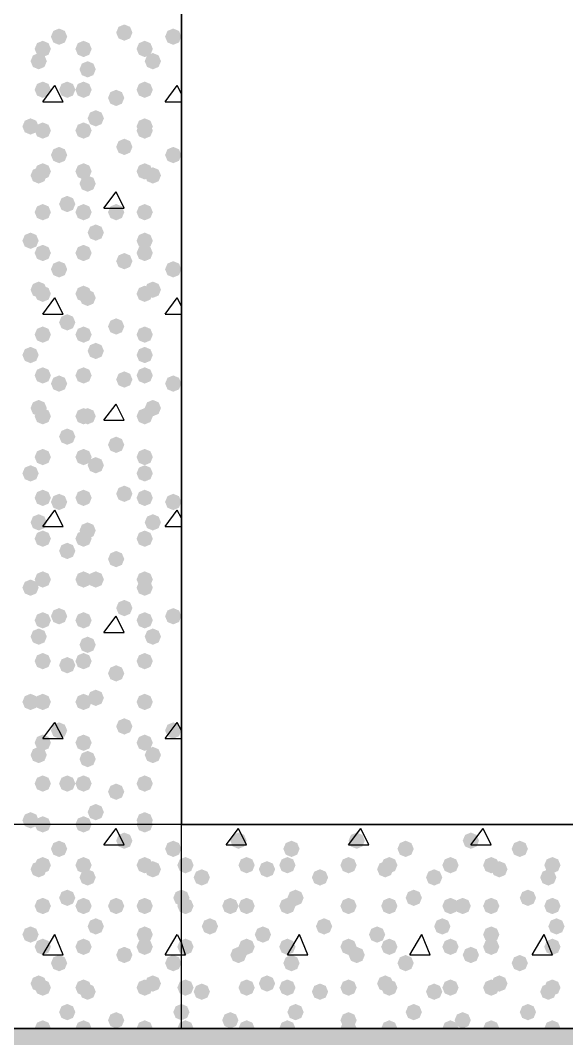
# Model space of a CAD drawing. Header units: millimetres. Extents: x 0 to 420, y 0 to 297.
# Drawn here: x 201.57 to 207.24, y 105.64 to 116.2 of the extents above; entities that cross this region are included whole.
import ezdxf

# ---------------------------------------------------------------- set-up
doc = ezdxf.new("R2010")
doc.units = ezdxf.units.MM
doc.layers.get('0').update_dxf_attribs({"linetype": 'CONTINUOUS'})

msp = doc.modelspace()

# ---------------------------------------------------------------- hatches: boundary and pattern name
at = {"true_color": 0x000008}
for points in [[(202.057, 116.035667), (202.032129, 115.975871), (201.972333, 115.951), (201.912537, 115.975871), (201.887667, 116.035667), (201.912537, 116.095462), (201.972333, 116.120333), (202.032129, 116.095463)], [(202.734333, 116.078), (202.709463, 116.018204), (202.649667, 115.993333), (202.589871, 116.018204), (202.565, 116.078), (202.589871, 116.137796), (202.649667, 116.162667), (202.709462, 116.137796)], [(203.242333, 116.035667), (203.217462, 115.975871), (203.157667, 115.951), (203.097871, 115.975871), (203.073, 116.035667), (203.097871, 116.095462), (203.157667, 116.120333), (203.217462, 116.095463)], [(201.887667, 115.908667), (201.862796, 115.848871), (201.803, 115.824), (201.743204, 115.848871), (201.718333, 115.908667), (201.743204, 115.968462), (201.803, 115.993333), (201.862796, 115.968463)], [(202.311, 115.908667), (202.286129, 115.848871), (202.226333, 115.824), (202.166538, 115.848871), (202.141667, 115.908667), (202.166537, 115.968462), (202.226333, 115.993333), (202.286129, 115.968463)], [(202.946, 115.908667), (202.921129, 115.848871), (202.861333, 115.824), (202.801538, 115.848871), (202.776667, 115.908667), (202.801537, 115.968462), (202.861333, 115.993333), (202.921129, 115.968463)], [(201.845333, 115.781667), (201.820462, 115.721871), (201.760667, 115.697), (201.700871, 115.721871), (201.676, 115.781667), (201.700871, 115.841462), (201.760667, 115.866333), (201.820462, 115.841463)], [(202.353333, 115.697), (202.328463, 115.637204), (202.268667, 115.612333), (202.208871, 115.637204), (202.184, 115.697), (202.208871, 115.756796), (202.268667, 115.781667), (202.328462, 115.756796)], [(203.030667, 115.781667), (203.005796, 115.721871), (202.946, 115.697), (202.886204, 115.721871), (202.861333, 115.781667), (202.886204, 115.841462), (202.946, 115.866333), (203.005796, 115.841463)], [(201.887667, 115.485333), (201.862796, 115.425538), (201.803, 115.400667), (201.743204, 115.425538), (201.718333, 115.485333), (201.743204, 115.545129), (201.803, 115.57), (201.862796, 115.545129)], [(202.141667, 115.485333), (202.116796, 115.425538), (202.057, 115.400667), (201.997204, 115.425538), (201.972333, 115.485333), (201.997204, 115.545129), (202.057, 115.57), (202.116796, 115.545129)], [(202.311, 115.485333), (202.286129, 115.425538), (202.226333, 115.400667), (202.166538, 115.425538), (202.141667, 115.485333), (202.166537, 115.545129), (202.226333, 115.57), (202.286129, 115.545129)], [(202.946, 115.485333), (202.921129, 115.425538), (202.861333, 115.400667), (202.801538, 115.425538), (202.776667, 115.485333), (202.801537, 115.545129), (202.861333, 115.57), (202.921129, 115.545129)], [(202.649667, 115.400667), (202.624796, 115.340871), (202.565, 115.316), (202.505204, 115.340871), (202.480333, 115.400667), (202.505204, 115.460462), (202.565, 115.485333), (202.624796, 115.460463)], [(202.438, 115.189), (202.413129, 115.129204), (202.353333, 115.104333), (202.293538, 115.129204), (202.268667, 115.189), (202.293537, 115.248796), (202.353333, 115.273667), (202.413129, 115.248796)], [(201.760667, 115.104333), (201.735796, 115.044537), (201.676, 115.019667), (201.616204, 115.044537), (201.591333, 115.104333), (201.616204, 115.164129), (201.676, 115.189), (201.735796, 115.164129)], [(201.887667, 115.062), (201.862796, 115.002204), (201.803, 114.977333), (201.743204, 115.002204), (201.718333, 115.062), (201.743204, 115.121796), (201.803, 115.146667), (201.862796, 115.121796)], [(202.311, 115.062), (202.286129, 115.002204), (202.226333, 114.977333), (202.166538, 115.002204), (202.141667, 115.062), (202.166537, 115.121796), (202.226333, 115.146667), (202.286129, 115.121796)], [(202.946, 115.104333), (202.921129, 115.044537), (202.861333, 115.019667), (202.801538, 115.044537), (202.776667, 115.104333), (202.801537, 115.164129), (202.861333, 115.189), (202.921129, 115.164129)], [(202.946, 115.062), (202.921129, 115.002204), (202.861333, 114.977333), (202.801538, 115.002204), (202.776667, 115.062), (202.801537, 115.121796), (202.861333, 115.146667), (202.921129, 115.121796)], [(202.734333, 114.892667), (202.709463, 114.832871), (202.649667, 114.808), (202.589871, 114.832871), (202.565, 114.892667), (202.589871, 114.952462), (202.649667, 114.977333), (202.709462, 114.952463)], [(202.057, 114.808), (202.032129, 114.748204), (201.972333, 114.723333), (201.912537, 114.748204), (201.887667, 114.808), (201.912537, 114.867796), (201.972333, 114.892667), (202.032129, 114.867796)], [(203.242333, 114.808), (203.217462, 114.748204), (203.157667, 114.723333), (203.097871, 114.748204), (203.073, 114.808), (203.097871, 114.867796), (203.157667, 114.892667), (203.217462, 114.867796)], [(201.887667, 114.638667), (201.862796, 114.578871), (201.803, 114.554), (201.743204, 114.578871), (201.718333, 114.638667), (201.743204, 114.698462), (201.803, 114.723333), (201.862796, 114.698463)], [(202.311, 114.638667), (202.286129, 114.578871), (202.226333, 114.554), (202.166538, 114.578871), (202.141667, 114.638667), (202.166537, 114.698462), (202.226333, 114.723333), (202.286129, 114.698463)], [(202.946, 114.638667), (202.921129, 114.578871), (202.861333, 114.554), (202.801538, 114.578871), (202.776667, 114.638667), (202.801537, 114.698462), (202.861333, 114.723333), (202.921129, 114.698463)], [(201.845333, 114.596333), (201.820462, 114.536537), (201.760667, 114.511667), (201.700871, 114.536537), (201.676, 114.596333), (201.700871, 114.656129), (201.760667, 114.681), (201.820462, 114.656129)], [(203.030667, 114.596333), (203.005796, 114.536537), (202.946, 114.511667), (202.886204, 114.536537), (202.861333, 114.596333), (202.886204, 114.656129), (202.946, 114.681), (203.005796, 114.656129)], [(202.353333, 114.511667), (202.328463, 114.451871), (202.268667, 114.427), (202.208871, 114.451871), (202.184, 114.511667), (202.208871, 114.571462), (202.268667, 114.596333), (202.328462, 114.571463)], [(201.887667, 114.215333), (201.862796, 114.155538), (201.803, 114.130667), (201.743204, 114.155538), (201.718333, 114.215333), (201.743204, 114.275129), (201.803, 114.3), (201.862796, 114.275129)], [(202.141667, 114.3), (202.116796, 114.240204), (202.057, 114.215333), (201.997204, 114.240204), (201.972333, 114.3), (201.997204, 114.359796), (202.057, 114.384667), (202.116796, 114.359796)], [(202.311, 114.215333), (202.286129, 114.155538), (202.226333, 114.130667), (202.166538, 114.155538), (202.141667, 114.215333), (202.166537, 114.275129), (202.226333, 114.3), (202.286129, 114.275129)], [(202.649667, 114.215333), (202.624796, 114.155538), (202.565, 114.130667), (202.505204, 114.155538), (202.480333, 114.215333), (202.505204, 114.275129), (202.565, 114.3), (202.624796, 114.275129)], [(202.946, 114.215333), (202.921129, 114.155538), (202.861333, 114.130667), (202.801538, 114.155538), (202.776667, 114.215333), (202.801537, 114.275129), (202.861333, 114.3), (202.921129, 114.275129)], [(202.438, 114.003667), (202.413129, 113.943871), (202.353333, 113.919), (202.293538, 113.943871), (202.268667, 114.003667), (202.293537, 114.063462), (202.353333, 114.088333), (202.413129, 114.063463)], [(201.760667, 113.919), (201.735796, 113.859204), (201.676, 113.834333), (201.616204, 113.859204), (201.591333, 113.919), (201.616204, 113.978796), (201.676, 114.003667), (201.735796, 113.978796)], [(202.946, 113.919), (202.921129, 113.859204), (202.861333, 113.834333), (202.801538, 113.859204), (202.776667, 113.919), (202.801537, 113.978796), (202.861333, 114.003667), (202.921129, 113.978796)], [(201.887667, 113.792), (201.862796, 113.732204), (201.803, 113.707333), (201.743204, 113.732204), (201.718333, 113.792), (201.743204, 113.851796), (201.803, 113.876667), (201.862796, 113.851796)], [(202.311, 113.792), (202.286129, 113.732204), (202.226333, 113.707333), (202.166538, 113.732204), (202.141667, 113.792), (202.166537, 113.851796), (202.226333, 113.876667), (202.286129, 113.851796)], [(202.946, 113.792), (202.921129, 113.732204), (202.861333, 113.707333), (202.801538, 113.732204), (202.776667, 113.792), (202.801537, 113.851796), (202.861333, 113.876667), (202.921129, 113.851796)], [(202.734333, 113.707333), (202.709463, 113.647538), (202.649667, 113.622667), (202.589871, 113.647538), (202.565, 113.707333), (202.589871, 113.767129), (202.649667, 113.792), (202.709462, 113.767129)], [(202.057, 113.622667), (202.032129, 113.562871), (201.972333, 113.538), (201.912537, 113.562871), (201.887667, 113.622667), (201.912537, 113.682462), (201.972333, 113.707333), (202.032129, 113.682463)], [(203.242333, 113.622667), (203.217462, 113.562871), (203.157667, 113.538), (203.097871, 113.562871), (203.073, 113.622667), (203.097871, 113.682462), (203.157667, 113.707333), (203.217462, 113.682463)], [(201.845333, 113.411), (201.820462, 113.351204), (201.760667, 113.326333), (201.700871, 113.351204), (201.676, 113.411), (201.700871, 113.470796), (201.760667, 113.495667), (201.820462, 113.470796)], [(201.887667, 113.368667), (201.862796, 113.308871), (201.803, 113.284), (201.743204, 113.308871), (201.718333, 113.368667), (201.743204, 113.428462), (201.803, 113.453333), (201.862796, 113.428463)], [(202.311, 113.368667), (202.286129, 113.308871), (202.226333, 113.284), (202.166538, 113.308871), (202.141667, 113.368667), (202.166537, 113.428462), (202.226333, 113.453333), (202.286129, 113.428463)], [(202.946, 113.368667), (202.921129, 113.308871), (202.861333, 113.284), (202.801538, 113.308871), (202.776667, 113.368667), (202.801537, 113.428462), (202.861333, 113.453333), (202.921129, 113.428463)], [(203.030667, 113.411), (203.005796, 113.351204), (202.946, 113.326333), (202.886204, 113.351204), (202.861333, 113.411), (202.886204, 113.470796), (202.946, 113.495667), (203.005796, 113.470796)], [(202.353333, 113.326333), (202.328463, 113.266537), (202.268667, 113.241667), (202.208871, 113.266537), (202.184, 113.326333), (202.208871, 113.386129), (202.268667, 113.411), (202.328462, 113.386129)], [(202.141667, 113.072333), (202.116796, 113.012538), (202.057, 112.987667), (201.997204, 113.012538), (201.972333, 113.072333), (201.997204, 113.132129), (202.057, 113.157), (202.116796, 113.132129)], [(201.887667, 112.945333), (201.862796, 112.885538), (201.803, 112.860667), (201.743204, 112.885538), (201.718333, 112.945333), (201.743204, 113.005129), (201.803, 113.03), (201.862796, 113.005129)], [(202.311, 112.945333), (202.286129, 112.885538), (202.226333, 112.860667), (202.166538, 112.885538), (202.141667, 112.945333), (202.166537, 113.005129), (202.226333, 113.03), (202.286129, 113.005129)], [(202.649667, 113.03), (202.624796, 112.970204), (202.565, 112.945333), (202.505204, 112.970204), (202.480333, 113.03), (202.505204, 113.089796), (202.565, 113.114667), (202.624796, 113.089796)], [(202.946, 112.945333), (202.921129, 112.885538), (202.861333, 112.860667), (202.801538, 112.885538), (202.776667, 112.945333), (202.801537, 113.005129), (202.861333, 113.03), (202.921129, 113.005129)], [(201.760667, 112.733667), (201.735796, 112.673871), (201.676, 112.649), (201.616204, 112.673871), (201.591333, 112.733667), (201.616204, 112.793462), (201.676, 112.818333), (201.735796, 112.793463)], [(202.438, 112.776), (202.413129, 112.716204), (202.353333, 112.691333), (202.293538, 112.716204), (202.268667, 112.776), (202.293537, 112.835796), (202.353333, 112.860667), (202.413129, 112.835796)], [(202.946, 112.733667), (202.921129, 112.673871), (202.861333, 112.649), (202.801538, 112.673871), (202.776667, 112.733667), (202.801537, 112.793462), (202.861333, 112.818333), (202.921129, 112.793463)], [(201.887667, 112.522), (201.862796, 112.462204), (201.803, 112.437333), (201.743204, 112.462204), (201.718333, 112.522), (201.743204, 112.581796), (201.803, 112.606667), (201.862796, 112.581796)], [(202.311, 112.522), (202.286129, 112.462204), (202.226333, 112.437333), (202.166538, 112.462204), (202.141667, 112.522), (202.166537, 112.581796), (202.226333, 112.606667), (202.286129, 112.581796)], [(202.946, 112.522), (202.921129, 112.462204), (202.861333, 112.437333), (202.801538, 112.462204), (202.776667, 112.522), (202.801537, 112.581796), (202.861333, 112.606667), (202.921129, 112.581796)], [(202.057, 112.437333), (202.032129, 112.377537), (201.972333, 112.352667), (201.912537, 112.377537), (201.887667, 112.437333), (201.912537, 112.497129), (201.972333, 112.522), (202.032129, 112.497129)], [(202.734333, 112.479667), (202.709463, 112.419871), (202.649667, 112.395), (202.589871, 112.419871), (202.565, 112.479667), (202.589871, 112.539462), (202.649667, 112.564333), (202.709462, 112.539463)], [(203.242333, 112.437333), (203.217462, 112.377537), (203.157667, 112.352667), (203.097871, 112.377537), (203.073, 112.437333), (203.097871, 112.497129), (203.157667, 112.522), (203.217462, 112.497129)], [(201.845333, 112.183333), (201.820462, 112.123538), (201.760667, 112.098667), (201.700871, 112.123538), (201.676, 112.183333), (201.700871, 112.243129), (201.760667, 112.268), (201.820462, 112.243129)], [(201.887667, 112.098667), (201.862796, 112.038871), (201.803, 112.014), (201.743204, 112.038871), (201.718333, 112.098667), (201.743204, 112.158462), (201.803, 112.183333), (201.862796, 112.158463)], [(202.311, 112.098667), (202.286129, 112.038871), (202.226333, 112.014), (202.166538, 112.038871), (202.141667, 112.098667), (202.166537, 112.158462), (202.226333, 112.183333), (202.286129, 112.158463)], [(202.353333, 112.098667), (202.328463, 112.038871), (202.268667, 112.014), (202.208871, 112.038871), (202.184, 112.098667), (202.208871, 112.158462), (202.268667, 112.183333), (202.328462, 112.158463)], [(202.946, 112.098667), (202.921129, 112.038871), (202.861333, 112.014), (202.801538, 112.038871), (202.776667, 112.098667), (202.801537, 112.158462), (202.861333, 112.183333), (202.921129, 112.158463)], [(203.030667, 112.183333), (203.005796, 112.123538), (202.946, 112.098667), (202.886204, 112.123538), (202.861333, 112.183333), (202.886204, 112.243129), (202.946, 112.268), (203.005796, 112.243129)], [(202.141667, 111.887), (202.116796, 111.827204), (202.057, 111.802333), (201.997204, 111.827204), (201.972333, 111.887), (201.997204, 111.946796), (202.057, 111.971667), (202.116796, 111.946796)], [(202.649667, 111.802333), (202.624796, 111.742537), (202.565, 111.717667), (202.505204, 111.742537), (202.480333, 111.802333), (202.505204, 111.862129), (202.565, 111.887), (202.624796, 111.862129)], [(201.887667, 111.675333), (201.862796, 111.615538), (201.803, 111.590667), (201.743204, 111.615538), (201.718333, 111.675333), (201.743204, 111.735129), (201.803, 111.76), (201.862796, 111.735129)], [(202.311, 111.675333), (202.286129, 111.615538), (202.226333, 111.590667), (202.166538, 111.615538), (202.141667, 111.675333), (202.166537, 111.735129), (202.226333, 111.76), (202.286129, 111.735129)], [(202.946, 111.675333), (202.921129, 111.615538), (202.861333, 111.590667), (202.801538, 111.615538), (202.776667, 111.675333), (202.801537, 111.735129), (202.861333, 111.76), (202.921129, 111.735129)], [(202.438, 111.590667), (202.413129, 111.530871), (202.353333, 111.506), (202.293538, 111.530871), (202.268667, 111.590667), (202.293537, 111.650462), (202.353333, 111.675333), (202.413129, 111.650463)], [(201.760667, 111.506), (201.735796, 111.446204), (201.676, 111.421333), (201.616204, 111.446204), (201.591333, 111.506), (201.616204, 111.565796), (201.676, 111.590667), (201.735796, 111.565796)], [(202.946, 111.506), (202.921129, 111.446204), (202.861333, 111.421333), (202.801538, 111.446204), (202.776667, 111.506), (202.801537, 111.565796), (202.861333, 111.590667), (202.921129, 111.565796)], [(201.887667, 111.252), (201.862796, 111.192204), (201.803, 111.167333), (201.743204, 111.192204), (201.718333, 111.252), (201.743204, 111.311796), (201.803, 111.336667), (201.862796, 111.311796)], [(202.311, 111.252), (202.286129, 111.192204), (202.226333, 111.167333), (202.166538, 111.192204), (202.141667, 111.252), (202.166537, 111.311796), (202.226333, 111.336667), (202.286129, 111.311796)], [(202.734333, 111.294333), (202.709463, 111.234537), (202.649667, 111.209667), (202.589871, 111.234537), (202.565, 111.294333), (202.589871, 111.354129), (202.649667, 111.379), (202.709462, 111.354129)], [(202.946, 111.252), (202.921129, 111.192204), (202.861333, 111.167333), (202.801538, 111.192204), (202.776667, 111.252), (202.801537, 111.311796), (202.861333, 111.336667), (202.921129, 111.311796)], [(202.057, 111.209667), (202.032129, 111.149871), (201.972333, 111.125), (201.912537, 111.149871), (201.887667, 111.209667), (201.912537, 111.269462), (201.972333, 111.294333), (202.032129, 111.269463)], [(203.242333, 111.209667), (203.217462, 111.149871), (203.157667, 111.125), (203.097871, 111.149871), (203.073, 111.209667), (203.097871, 111.269462), (203.157667, 111.294333), (203.217462, 111.269463)], [(201.845333, 110.998), (201.820462, 110.938204), (201.760667, 110.913333), (201.700871, 110.938204), (201.676, 110.998), (201.700871, 111.057796), (201.760667, 111.082667), (201.820462, 111.057796)], [(203.030667, 110.998), (203.005796, 110.938204), (202.946, 110.913333), (202.886204, 110.938204), (202.861333, 110.998), (202.886204, 111.057796), (202.946, 111.082667), (203.005796, 111.057796)], [(201.887667, 110.828667), (201.862796, 110.768871), (201.803, 110.744), (201.743204, 110.768871), (201.718333, 110.828667), (201.743204, 110.888462), (201.803, 110.913333), (201.862796, 110.888463)], [(202.311, 110.828667), (202.286129, 110.768871), (202.226333, 110.744), (202.166538, 110.768871), (202.141667, 110.828667), (202.166537, 110.888462), (202.226333, 110.913333), (202.286129, 110.888463)], [(202.353333, 110.913333), (202.328463, 110.853537), (202.268667, 110.828667), (202.208871, 110.853537), (202.184, 110.913333), (202.208871, 110.973129), (202.268667, 110.998), (202.328462, 110.973129)], [(202.946, 110.828667), (202.921129, 110.768871), (202.861333, 110.744), (202.801538, 110.768871), (202.776667, 110.828667), (202.801537, 110.888462), (202.861333, 110.913333), (202.921129, 110.888463)], [(202.141667, 110.701667), (202.116796, 110.641871), (202.057, 110.617), (201.997204, 110.641871), (201.972333, 110.701667), (201.997204, 110.761462), (202.057, 110.786333), (202.116796, 110.761463)], [(202.649667, 110.617), (202.624796, 110.557204), (202.565, 110.532333), (202.505204, 110.557204), (202.480333, 110.617), (202.505204, 110.676796), (202.565, 110.701667), (202.624796, 110.676796)], [(201.887667, 110.405333), (201.862796, 110.345538), (201.803, 110.320667), (201.743204, 110.345538), (201.718333, 110.405333), (201.743204, 110.465129), (201.803, 110.49), (201.862796, 110.465129)], [(202.311, 110.405333), (202.286129, 110.345538), (202.226333, 110.320667), (202.166538, 110.345538), (202.141667, 110.405333), (202.166537, 110.465129), (202.226333, 110.49), (202.286129, 110.465129)], [(202.438, 110.405333), (202.413129, 110.345538), (202.353333, 110.320667), (202.293538, 110.345538), (202.268667, 110.405333), (202.293537, 110.465129), (202.353333, 110.49), (202.413129, 110.465129)], [(202.946, 110.405333), (202.921129, 110.345538), (202.861333, 110.320667), (202.801538, 110.345538), (202.776667, 110.405333), (202.801537, 110.465129), (202.861333, 110.49), (202.921129, 110.465129)], [(201.760667, 110.320667), (201.735796, 110.260871), (201.676, 110.236), (201.616204, 110.260871), (201.591333, 110.320667), (201.616204, 110.380462), (201.676, 110.405333), (201.735796, 110.380463)], [(202.946, 110.320667), (202.921129, 110.260871), (202.861333, 110.236), (202.801538, 110.260871), (202.776667, 110.320667), (202.801537, 110.380462), (202.861333, 110.405333), (202.921129, 110.380463)], [(202.734333, 110.109), (202.709463, 110.049204), (202.649667, 110.024333), (202.589871, 110.049204), (202.565, 110.109), (202.589871, 110.168796), (202.649667, 110.193667), (202.709462, 110.168796)], [(201.887667, 109.982), (201.862796, 109.922204), (201.803, 109.897333), (201.743204, 109.922204), (201.718333, 109.982), (201.743204, 110.041796), (201.803, 110.066667), (201.862796, 110.041796)], [(202.057, 110.024333), (202.032129, 109.964537), (201.972333, 109.939667), (201.912537, 109.964537), (201.887667, 110.024333), (201.912537, 110.084129), (201.972333, 110.109), (202.032129, 110.084129)], [(202.311, 109.982), (202.286129, 109.922204), (202.226333, 109.897333), (202.166538, 109.922204), (202.141667, 109.982), (202.166537, 110.041796), (202.226333, 110.066667), (202.286129, 110.041796)], [(202.946, 109.982), (202.921129, 109.922204), (202.861333, 109.897333), (202.801538, 109.922204), (202.776667, 109.982), (202.801537, 110.041796), (202.861333, 110.066667), (202.921129, 110.041796)], [(203.242333, 110.024333), (203.217462, 109.964537), (203.157667, 109.939667), (203.097871, 109.964537), (203.073, 110.024333), (203.097871, 110.084129), (203.157667, 110.109), (203.217462, 110.084129)], [(201.845333, 109.812667), (201.820462, 109.752871), (201.760667, 109.728), (201.700871, 109.752871), (201.676, 109.812667), (201.700871, 109.872462), (201.760667, 109.897333), (201.820462, 109.872463)], [(203.030667, 109.812667), (203.005796, 109.752871), (202.946, 109.728), (202.886204, 109.752871), (202.861333, 109.812667), (202.886204, 109.872462), (202.946, 109.897333), (203.005796, 109.872463)], [(202.353333, 109.728), (202.328463, 109.668204), (202.268667, 109.643333), (202.208871, 109.668204), (202.184, 109.728), (202.208871, 109.787796), (202.268667, 109.812667), (202.328462, 109.787796)], [(201.887667, 109.558667), (201.862796, 109.498871), (201.803, 109.474), (201.743204, 109.498871), (201.718333, 109.558667), (201.743204, 109.618462), (201.803, 109.643333), (201.862796, 109.618463)], [(202.311, 109.558667), (202.286129, 109.498871), (202.226333, 109.474), (202.166538, 109.498871), (202.141667, 109.558667), (202.166537, 109.618462), (202.226333, 109.643333), (202.286129, 109.618463)], [(202.946, 109.558667), (202.921129, 109.498871), (202.861333, 109.474), (202.801538, 109.498871), (202.776667, 109.558667), (202.801537, 109.618462), (202.861333, 109.643333), (202.921129, 109.618463)], [(202.141667, 109.516333), (202.116796, 109.456537), (202.057, 109.431667), (201.997204, 109.456537), (201.972333, 109.516333), (201.997204, 109.576129), (202.057, 109.601), (202.116796, 109.576129)], [(202.649667, 109.431667), (202.624796, 109.371871), (202.565, 109.347), (202.505204, 109.371871), (202.480333, 109.431667), (202.505204, 109.491462), (202.565, 109.516333), (202.624796, 109.491463)], [(201.760667, 109.135333), (201.735796, 109.075538), (201.676, 109.050667), (201.616204, 109.075538), (201.591333, 109.135333), (201.616204, 109.195129), (201.676, 109.22), (201.735796, 109.195129)], [(201.887667, 109.135333), (201.862796, 109.075538), (201.803, 109.050667), (201.743204, 109.075538), (201.718333, 109.135333), (201.743204, 109.195129), (201.803, 109.22), (201.862796, 109.195129)], [(202.311, 109.135333), (202.286129, 109.075538), (202.226333, 109.050667), (202.166538, 109.075538), (202.141667, 109.135333), (202.166537, 109.195129), (202.226333, 109.22), (202.286129, 109.195129)], [(202.438, 109.177667), (202.413129, 109.117871), (202.353333, 109.093), (202.293538, 109.117871), (202.268667, 109.177667), (202.293537, 109.237462), (202.353333, 109.262333), (202.413129, 109.237463)], [(202.946, 109.135333), (202.921129, 109.075538), (202.861333, 109.050667), (202.801538, 109.075538), (202.776667, 109.135333), (202.801537, 109.195129), (202.861333, 109.22), (202.921129, 109.195129)], [(202.946, 109.135333), (202.921129, 109.075538), (202.861333, 109.050667), (202.801538, 109.075538), (202.776667, 109.135333), (202.801537, 109.195129), (202.861333, 109.22), (202.921129, 109.195129)], [(202.057, 108.839), (202.032129, 108.779204), (201.972333, 108.754333), (201.912537, 108.779204), (201.887667, 108.839), (201.912537, 108.898796), (201.972333, 108.923667), (202.032129, 108.898796)], [(202.734333, 108.881333), (202.709463, 108.821537), (202.649667, 108.796667), (202.589871, 108.821537), (202.565, 108.881333), (202.589871, 108.941129), (202.649667, 108.966), (202.709462, 108.941129)], [(203.242333, 108.839), (203.217462, 108.779204), (203.157667, 108.754333), (203.097871, 108.779204), (203.073, 108.839), (203.097871, 108.898796), (203.157667, 108.923667), (203.217462, 108.898796)], [(201.887667, 108.712), (201.862796, 108.652204), (201.803, 108.627333), (201.743204, 108.652204), (201.718333, 108.712), (201.743204, 108.771796), (201.803, 108.796667), (201.862796, 108.771796)], [(202.311, 108.712), (202.286129, 108.652204), (202.226333, 108.627333), (202.166538, 108.652204), (202.141667, 108.712), (202.166537, 108.771796), (202.226333, 108.796667), (202.286129, 108.771796)], [(202.946, 108.712), (202.921129, 108.652204), (202.861333, 108.627333), (202.801538, 108.652204), (202.776667, 108.712), (202.801537, 108.771796), (202.861333, 108.796667), (202.921129, 108.771796)], [(201.845333, 108.585), (201.820462, 108.525204), (201.760667, 108.500333), (201.700871, 108.525204), (201.676, 108.585), (201.700871, 108.644796), (201.760667, 108.669667), (201.820462, 108.644796)], [(202.353333, 108.542667), (202.328463, 108.482871), (202.268667, 108.458), (202.208871, 108.482871), (202.184, 108.542667), (202.208871, 108.602462), (202.268667, 108.627333), (202.328462, 108.602463)], [(203.030667, 108.585), (203.005796, 108.525204), (202.946, 108.500333), (202.886204, 108.525204), (202.861333, 108.585), (202.886204, 108.644796), (202.946, 108.669667), (203.005796, 108.644796)], [(201.887667, 108.288667), (201.862796, 108.228871), (201.803, 108.204), (201.743204, 108.228871), (201.718333, 108.288667), (201.743204, 108.348462), (201.803, 108.373333), (201.862796, 108.348463)], [(202.141667, 108.288667), (202.116796, 108.228871), (202.057, 108.204), (201.997204, 108.228871), (201.972333, 108.288667), (201.997204, 108.348462), (202.057, 108.373333), (202.116796, 108.348463)], [(202.311, 108.288667), (202.286129, 108.228871), (202.226333, 108.204), (202.166538, 108.228871), (202.141667, 108.288667), (202.166537, 108.348462), (202.226333, 108.373333), (202.286129, 108.348463)], [(202.946, 108.288667), (202.921129, 108.228871), (202.861333, 108.204), (202.801538, 108.228871), (202.776667, 108.288667), (202.801537, 108.348462), (202.861333, 108.373333), (202.921129, 108.348463)], [(202.649667, 108.204), (202.624796, 108.144204), (202.565, 108.119333), (202.505204, 108.144204), (202.480333, 108.204), (202.505204, 108.263796), (202.565, 108.288667), (202.624796, 108.263796)], [(202.438, 107.992333), (202.413129, 107.932538), (202.353333, 107.907667), (202.293538, 107.932538), (202.268667, 107.992333), (202.293537, 108.052129), (202.353333, 108.077), (202.413129, 108.052129)], [(201.760667, 107.907667), (201.735796, 107.847871), (201.676, 107.823), (201.616204, 107.847871), (201.591333, 107.907667), (201.616204, 107.967462), (201.676, 107.992333), (201.735796, 107.967463)], [(201.887667, 107.865333), (201.862796, 107.805538), (201.803, 107.780667), (201.743204, 107.805538), (201.718333, 107.865333), (201.743204, 107.925129), (201.803, 107.95), (201.862796, 107.925129)], [(202.311, 107.865333), (202.286129, 107.805538), (202.226333, 107.780667), (202.166538, 107.805538), (202.141667, 107.865333), (202.166537, 107.925129), (202.226333, 107.95), (202.286129, 107.925129)], [(202.946, 107.907667), (202.921129, 107.847871), (202.861333, 107.823), (202.801538, 107.847871), (202.776667, 107.907667), (202.801537, 107.967462), (202.861333, 107.992333), (202.921129, 107.967463)], [(202.946, 107.865333), (202.921129, 107.805538), (202.861333, 107.780667), (202.801538, 107.805538), (202.776667, 107.865333), (202.801537, 107.925129), (202.861333, 107.95), (202.921129, 107.925129)], [(203.919667, 107.696), (203.894796, 107.636204), (203.835, 107.611333), (203.775204, 107.636204), (203.750333, 107.696), (203.775204, 107.755796), (203.835, 107.780667), (203.894796, 107.755796)], [(205.147333, 107.696), (205.122462, 107.636204), (205.062667, 107.611333), (205.002871, 107.636204), (204.978, 107.696), (205.002871, 107.755796), (205.062667, 107.780667), (205.122462, 107.755796)], [(206.332667, 107.696), (206.307796, 107.636204), (206.248, 107.611333), (206.188204, 107.636204), (206.163333, 107.696), (206.188204, 107.755796), (206.248, 107.780667), (206.307796, 107.755796)], [(204.47, 107.611333), (204.445129, 107.551537), (204.385333, 107.526667), (204.325538, 107.551537), (204.300667, 107.611333), (204.325537, 107.671129), (204.385333, 107.696), (204.445129, 107.671129)], [(205.655333, 107.611333), (205.630462, 107.551537), (205.570667, 107.526667), (205.510871, 107.551537), (205.486, 107.611333), (205.510871, 107.671129), (205.570667, 107.696), (205.630462, 107.671129)], [(206.840667, 107.611333), (206.815796, 107.551537), (206.756, 107.526667), (206.696204, 107.551537), (206.671333, 107.611333), (206.696204, 107.671129), (206.756, 107.696), (206.815796, 107.671129)], [(203.369333, 107.442), (203.344462, 107.382204), (203.284667, 107.357333), (203.224871, 107.382204), (203.2, 107.442), (203.224871, 107.501796), (203.284667, 107.526667), (203.344462, 107.501796)], [(204.004333, 107.442), (203.979463, 107.382204), (203.919667, 107.357333), (203.859871, 107.382204), (203.835, 107.442), (203.859871, 107.501796), (203.919667, 107.526667), (203.979462, 107.501796)], [(204.427667, 107.442), (204.402796, 107.382204), (204.343, 107.357333), (204.283204, 107.382204), (204.258333, 107.442), (204.283204, 107.501796), (204.343, 107.526667), (204.402796, 107.501796)], [(205.062667, 107.442), (205.037796, 107.382204), (204.978, 107.357333), (204.918204, 107.382204), (204.893333, 107.442), (204.918204, 107.501796), (204.978, 107.526667), (205.037796, 107.501796)], [(205.486, 107.442), (205.461129, 107.382204), (205.401333, 107.357333), (205.341538, 107.382204), (205.316667, 107.442), (205.341537, 107.501796), (205.401333, 107.526667), (205.461129, 107.501796)], [(206.121, 107.442), (206.096129, 107.382204), (206.036333, 107.357333), (205.976538, 107.382204), (205.951667, 107.442), (205.976537, 107.501796), (206.036333, 107.526667), (206.096129, 107.501796)], [(206.544333, 107.442), (206.519463, 107.382204), (206.459667, 107.357333), (206.399871, 107.382204), (206.375, 107.442), (206.399871, 107.501796), (206.459667, 107.526667), (206.519462, 107.501796)], [(207.179333, 107.442), (207.154462, 107.382204), (207.094667, 107.357333), (207.034871, 107.382204), (207.01, 107.442), (207.034871, 107.501796), (207.094667, 107.526667), (207.154462, 107.501796)], [(204.216, 107.399667), (204.191129, 107.339871), (204.131333, 107.315), (204.071538, 107.339871), (204.046667, 107.399667), (204.071537, 107.459462), (204.131333, 107.484333), (204.191129, 107.459463)], [(205.443667, 107.399667), (205.418796, 107.339871), (205.359, 107.315), (205.299204, 107.339871), (205.274333, 107.399667), (205.299204, 107.459462), (205.359, 107.484333), (205.418796, 107.459463)], [(206.629, 107.399667), (206.604129, 107.339871), (206.544333, 107.315), (206.484537, 107.339871), (206.459667, 107.399667), (206.484537, 107.459462), (206.544333, 107.484333), (206.604129, 107.459463)], [(203.538667, 107.315), (203.513796, 107.255204), (203.454, 107.230333), (203.394204, 107.255204), (203.369333, 107.315), (203.394204, 107.374796), (203.454, 107.399667), (203.513796, 107.374796)], [(204.766333, 107.315), (204.741462, 107.255204), (204.681667, 107.230333), (204.621871, 107.255204), (204.597, 107.315), (204.621871, 107.374796), (204.681667, 107.399667), (204.741462, 107.374796)], [(205.951667, 107.315), (205.926796, 107.255204), (205.867, 107.230333), (205.807204, 107.255204), (205.782333, 107.315), (205.807204, 107.374796), (205.867, 107.399667), (205.926796, 107.374796)], [(207.137, 107.315), (207.112129, 107.255204), (207.052333, 107.230333), (206.992538, 107.255204), (206.967667, 107.315), (206.992537, 107.374796), (207.052333, 107.399667), (207.112129, 107.374796)], [(203.327, 107.103333), (203.302129, 107.043538), (203.242333, 107.018667), (203.182538, 107.043538), (203.157667, 107.103333), (203.182537, 107.163129), (203.242333, 107.188), (203.302129, 107.163129)], [(203.369333, 107.018667), (203.344462, 106.958871), (203.284667, 106.934), (203.224871, 106.958871), (203.2, 107.018667), (203.224871, 107.078462), (203.284667, 107.103333), (203.344462, 107.078463)], [(203.835, 107.018667), (203.810129, 106.958871), (203.750333, 106.934), (203.690538, 106.958871), (203.665667, 107.018667), (203.690537, 107.078462), (203.750333, 107.103333), (203.810129, 107.078463)], [(204.004333, 107.018667), (203.979463, 106.958871), (203.919667, 106.934), (203.859871, 106.958871), (203.835, 107.018667), (203.859871, 107.078462), (203.919667, 107.103333), (203.979462, 107.078463)], [(204.427667, 107.018667), (204.402796, 106.958871), (204.343, 106.934), (204.283204, 106.958871), (204.258333, 107.018667), (204.283204, 107.078462), (204.343, 107.103333), (204.402796, 107.078463)], [(204.512333, 107.103333), (204.487462, 107.043538), (204.427667, 107.018667), (204.367871, 107.043538), (204.343, 107.103333), (204.367871, 107.163129), (204.427667, 107.188), (204.487462, 107.163129)], [(205.062667, 107.018667), (205.037796, 106.958871), (204.978, 106.934), (204.918204, 106.958871), (204.893333, 107.018667), (204.918204, 107.078462), (204.978, 107.103333), (205.037796, 107.078463)], [(205.062667, 107.018667), (205.037796, 106.958871), (204.978, 106.934), (204.918204, 106.958871), (204.893333, 107.018667), (204.918204, 107.078462), (204.978, 107.103333), (205.037796, 107.078463)], [(205.486, 107.018667), (205.461129, 106.958871), (205.401333, 106.934), (205.341538, 106.958871), (205.316667, 107.018667), (205.341537, 107.078462), (205.401333, 107.103333), (205.461129, 107.078463)], [(205.74, 107.103333), (205.715129, 107.043538), (205.655333, 107.018667), (205.595538, 107.043538), (205.570667, 107.103333), (205.595537, 107.163129), (205.655333, 107.188), (205.715129, 107.163129)], [(206.121, 107.018667), (206.096129, 106.958871), (206.036333, 106.934), (205.976538, 106.958871), (205.951667, 107.018667), (205.976537, 107.078462), (206.036333, 107.103333), (206.096129, 107.078463)], [(206.248, 107.018667), (206.223129, 106.958871), (206.163333, 106.934), (206.103538, 106.958871), (206.078667, 107.018667), (206.103537, 107.078462), (206.163333, 107.103333), (206.223129, 107.078463)], [(206.544333, 107.018667), (206.519463, 106.958871), (206.459667, 106.934), (206.399871, 106.958871), (206.375, 107.018667), (206.399871, 107.078462), (206.459667, 107.103333), (206.519462, 107.078463)], [(206.925333, 107.103333), (206.900462, 107.043538), (206.840667, 107.018667), (206.780871, 107.043538), (206.756, 107.103333), (206.780871, 107.163129), (206.840667, 107.188), (206.900462, 107.163129)], [(207.179333, 107.018667), (207.154462, 106.958871), (207.094667, 106.934), (207.034871, 106.958871), (207.01, 107.018667), (207.034871, 107.078462), (207.094667, 107.103333), (207.154462, 107.078463)], [(203.623333, 106.807), (203.598462, 106.747204), (203.538667, 106.722333), (203.478871, 106.747204), (203.454, 106.807), (203.478871, 106.866796), (203.538667, 106.891667), (203.598462, 106.866796)], [(204.808667, 106.807), (204.783796, 106.747204), (204.724, 106.722333), (204.664204, 106.747204), (204.639333, 106.807), (204.664204, 106.866796), (204.724, 106.891667), (204.783796, 106.866796)], [(206.036333, 106.807), (206.011462, 106.747204), (205.951667, 106.722333), (205.891871, 106.747204), (205.867, 106.807), (205.891871, 106.866796), (205.951667, 106.891667), (206.011462, 106.866796)], [(207.221667, 106.807), (207.196796, 106.747204), (207.137, 106.722333), (207.077204, 106.747204), (207.052333, 106.807), (207.077204, 106.866796), (207.137, 106.891667), (207.196796, 106.866796)], [(204.173667, 106.722333), (204.148796, 106.662537), (204.089, 106.637667), (204.029204, 106.662537), (204.004333, 106.722333), (204.029204, 106.782129), (204.089, 106.807), (204.148796, 106.782129)], [(205.359, 106.722333), (205.334129, 106.662537), (205.274333, 106.637667), (205.214538, 106.662537), (205.189667, 106.722333), (205.214537, 106.782129), (205.274333, 106.807), (205.334129, 106.782129)], [(206.544333, 106.722333), (206.519463, 106.662537), (206.459667, 106.637667), (206.399871, 106.662537), (206.375, 106.722333), (206.399871, 106.782129), (206.459667, 106.807), (206.519462, 106.782129)], [(203.369333, 106.595333), (203.344462, 106.535538), (203.284667, 106.510667), (203.224871, 106.535538), (203.2, 106.595333), (203.224871, 106.655129), (203.284667, 106.68), (203.344462, 106.655129)], [(204.004333, 106.595333), (203.979463, 106.535538), (203.919667, 106.510667), (203.859871, 106.535538), (203.835, 106.595333), (203.859871, 106.655129), (203.919667, 106.68), (203.979462, 106.655129)], [(204.427667, 106.595333), (204.402796, 106.535538), (204.343, 106.510667), (204.283204, 106.535538), (204.258333, 106.595333), (204.283204, 106.655129), (204.343, 106.68), (204.402796, 106.655129)], [(205.062667, 106.595333), (205.037796, 106.535538), (204.978, 106.510667), (204.918204, 106.535538), (204.893333, 106.595333), (204.918204, 106.655129), (204.978, 106.68), (205.037796, 106.655129)], [(205.486, 106.595333), (205.461129, 106.535538), (205.401333, 106.510667), (205.341538, 106.535538), (205.316667, 106.595333), (205.341537, 106.655129), (205.401333, 106.68), (205.461129, 106.655129)], [(206.121, 106.595333), (206.096129, 106.535538), (206.036333, 106.510667), (205.976538, 106.535538), (205.951667, 106.595333), (205.976537, 106.655129), (206.036333, 106.68), (206.096129, 106.655129)], [(206.544333, 106.595333), (206.519463, 106.535538), (206.459667, 106.510667), (206.399871, 106.535538), (206.375, 106.595333), (206.399871, 106.655129), (206.459667, 106.68), (206.519462, 106.655129)], [(207.179333, 106.595333), (207.154462, 106.535538), (207.094667, 106.510667), (207.034871, 106.535538), (207.01, 106.595333), (207.034871, 106.655129), (207.094667, 106.68), (207.154462, 106.655129)], [(203.919667, 106.510667), (203.894796, 106.450871), (203.835, 106.426), (203.775204, 106.450871), (203.750333, 106.510667), (203.775204, 106.570462), (203.835, 106.595333), (203.894796, 106.570463)], [(205.147333, 106.510667), (205.122462, 106.450871), (205.062667, 106.426), (205.002871, 106.450871), (204.978, 106.510667), (205.002871, 106.570462), (205.062667, 106.595333), (205.122462, 106.570463)], [(206.332667, 106.510667), (206.307796, 106.450871), (206.248, 106.426), (206.188204, 106.450871), (206.163333, 106.510667), (206.188204, 106.570462), (206.248, 106.595333), (206.307796, 106.570463)], [(204.47, 106.426), (204.445129, 106.366204), (204.385333, 106.341333), (204.325538, 106.366204), (204.300667, 106.426), (204.325537, 106.485796), (204.385333, 106.510667), (204.445129, 106.485796)], [(205.655333, 106.426), (205.630462, 106.366204), (205.570667, 106.341333), (205.510871, 106.366204), (205.486, 106.426), (205.510871, 106.485796), (205.570667, 106.510667), (205.630462, 106.485796)], [(206.840667, 106.426), (206.815796, 106.366204), (206.756, 106.341333), (206.696204, 106.366204), (206.671333, 106.426), (206.696204, 106.485796), (206.756, 106.510667), (206.815796, 106.485796)], [(203.369333, 106.172), (203.344462, 106.112204), (203.284667, 106.087333), (203.224871, 106.112204), (203.2, 106.172), (203.224871, 106.231796), (203.284667, 106.256667), (203.344462, 106.231796)], [(204.004333, 106.172), (203.979463, 106.112204), (203.919667, 106.087333), (203.859871, 106.112204), (203.835, 106.172), (203.859871, 106.231796), (203.919667, 106.256667), (203.979462, 106.231796)], [(204.216, 106.214333), (204.191129, 106.154537), (204.131333, 106.129667), (204.071538, 106.154537), (204.046667, 106.214333), (204.071537, 106.274129), (204.131333, 106.299), (204.191129, 106.274129)], [(204.427667, 106.172), (204.402796, 106.112204), (204.343, 106.087333), (204.283204, 106.112204), (204.258333, 106.172), (204.283204, 106.231796), (204.343, 106.256667), (204.402796, 106.231796)], [(205.062667, 106.172), (205.037796, 106.112204), (204.978, 106.087333), (204.918204, 106.112204), (204.893333, 106.172), (204.918204, 106.231796), (204.978, 106.256667), (205.037796, 106.231796)], [(205.443667, 106.214333), (205.418796, 106.154537), (205.359, 106.129667), (205.299204, 106.154537), (205.274333, 106.214333), (205.299204, 106.274129), (205.359, 106.299), (205.418796, 106.274129)], [(205.486, 106.172), (205.461129, 106.112204), (205.401333, 106.087333), (205.341538, 106.112204), (205.316667, 106.172), (205.341537, 106.231796), (205.401333, 106.256667), (205.461129, 106.231796)], [(206.121, 106.172), (206.096129, 106.112204), (206.036333, 106.087333), (205.976538, 106.112204), (205.951667, 106.172), (205.976537, 106.231796), (206.036333, 106.256667), (206.096129, 106.231796)], [(206.544333, 106.172), (206.519463, 106.112204), (206.459667, 106.087333), (206.399871, 106.112204), (206.375, 106.172), (206.399871, 106.231796), (206.459667, 106.256667), (206.519462, 106.231796)], [(206.629, 106.214333), (206.604129, 106.154537), (206.544333, 106.129667), (206.484537, 106.154537), (206.459667, 106.214333), (206.484537, 106.274129), (206.544333, 106.299), (206.604129, 106.274129)], [(207.179333, 106.172), (207.154462, 106.112204), (207.094667, 106.087333), (207.034871, 106.112204), (207.01, 106.172), (207.034871, 106.231796), (207.094667, 106.256667), (207.154462, 106.231796)], [(203.538667, 106.129667), (203.513796, 106.069871), (203.454, 106.045), (203.394204, 106.069871), (203.369333, 106.129667), (203.394204, 106.189462), (203.454, 106.214333), (203.513796, 106.189463)], [(204.766333, 106.129667), (204.741462, 106.069871), (204.681667, 106.045), (204.621871, 106.069871), (204.597, 106.129667), (204.621871, 106.189462), (204.681667, 106.214333), (204.741462, 106.189463)], [(205.951667, 106.129667), (205.926796, 106.069871), (205.867, 106.045), (205.807204, 106.069871), (205.782333, 106.129667), (205.807204, 106.189462), (205.867, 106.214333), (205.926796, 106.189463)], [(207.137, 106.129667), (207.112129, 106.069871), (207.052333, 106.045), (206.992538, 106.069871), (206.967667, 106.129667), (206.992537, 106.189462), (207.052333, 106.214333), (207.112129, 106.189463)], [(203.327, 105.918), (203.302129, 105.858204), (203.242333, 105.833333), (203.182538, 105.858204), (203.157667, 105.918), (203.182537, 105.977796), (203.242333, 106.002667), (203.302129, 105.977796)], [(204.512333, 105.918), (204.487462, 105.858204), (204.427667, 105.833333), (204.367871, 105.858204), (204.343, 105.918), (204.367871, 105.977796), (204.427667, 106.002667), (204.487462, 105.977796)], [(205.74, 105.918), (205.715129, 105.858204), (205.655333, 105.833333), (205.595538, 105.858204), (205.570667, 105.918), (205.595537, 105.977796), (205.655333, 106.002667), (205.715129, 105.977796)], [(206.925333, 105.918), (206.900462, 105.858204), (206.840667, 105.833333), (206.780871, 105.858204), (206.756, 105.918), (206.780871, 105.977796), (206.840667, 106.002667), (206.900462, 105.977796)], [(203.369333, 105.748667), (203.344462, 105.688871), (203.284667, 105.664), (203.224871, 105.688871), (203.2, 105.748667), (203.224871, 105.808462), (203.284667, 105.833333), (203.344462, 105.808463)], [(203.835, 105.833333), (203.810129, 105.773538), (203.750333, 105.748667), (203.690538, 105.773538), (203.665667, 105.833333), (203.690537, 105.893129), (203.750333, 105.918), (203.810129, 105.893129)], [(204.004333, 105.748667), (203.979463, 105.688871), (203.919667, 105.664), (203.859871, 105.688871), (203.835, 105.748667), (203.859871, 105.808462), (203.919667, 105.833333), (203.979462, 105.808463)], [(204.427667, 105.748667), (204.402796, 105.688871), (204.343, 105.664), (204.283204, 105.688871), (204.258333, 105.748667), (204.283204, 105.808462), (204.343, 105.833333), (204.402796, 105.808463)], [(205.062667, 105.833333), (205.037796, 105.773538), (204.978, 105.748667), (204.918204, 105.773538), (204.893333, 105.833333), (204.918204, 105.893129), (204.978, 105.918), (205.037796, 105.893129)], [(205.062667, 105.748667), (205.037796, 105.688871), (204.978, 105.664), (204.918204, 105.688871), (204.893333, 105.748667), (204.918204, 105.808462), (204.978, 105.833333), (205.037796, 105.808463)], [(205.486, 105.748667), (205.461129, 105.688871), (205.401333, 105.664), (205.341538, 105.688871), (205.316667, 105.748667), (205.341537, 105.808462), (205.401333, 105.833333), (205.461129, 105.808463)], [(206.121, 105.748667), (206.096129, 105.688871), (206.036333, 105.664), (205.976538, 105.688871), (205.951667, 105.748667), (205.976537, 105.808462), (206.036333, 105.833333), (206.096129, 105.808463)], [(206.248, 105.833333), (206.223129, 105.773538), (206.163333, 105.748667), (206.103538, 105.773538), (206.078667, 105.833333), (206.103537, 105.893129), (206.163333, 105.918), (206.223129, 105.893129)], [(206.544333, 105.748667), (206.519463, 105.688871), (206.459667, 105.664), (206.399871, 105.688871), (206.375, 105.748667), (206.399871, 105.808462), (206.459667, 105.833333), (206.519462, 105.808463)], [(207.179333, 105.748667), (207.154462, 105.688871), (207.094667, 105.664), (207.034871, 105.688871), (207.01, 105.748667), (207.034871, 105.808462), (207.094667, 105.833333), (207.154462, 105.808463)]]:
    msp.add_hatch(color=0, dxfattribs=at).paths.add_polyline_path(points, flags=0)
at = {"true_color": 0x000007}
for points in [[(202.734333, 107.696), (202.709463, 107.636204), (202.649667, 107.611333), (202.589871, 107.636204), (202.565, 107.696), (202.589871, 107.755796), (202.649667, 107.780667), (202.709462, 107.755796)], [(202.057, 107.611333), (202.032129, 107.551537), (201.972333, 107.526667), (201.912537, 107.551537), (201.887667, 107.611333), (201.912537, 107.671129), (201.972333, 107.696), (202.032129, 107.671129)], [(203.242333, 107.611333), (203.217462, 107.551537), (203.157667, 107.526667), (203.097871, 107.551537), (203.073, 107.611333), (203.097871, 107.671129), (203.157667, 107.696), (203.217462, 107.671129)], [(201.887667, 107.442), (201.862796, 107.382204), (201.803, 107.357333), (201.743204, 107.382204), (201.718333, 107.442), (201.743204, 107.501796), (201.803, 107.526667), (201.862796, 107.501796)], [(202.311, 107.442), (202.286129, 107.382204), (202.226333, 107.357333), (202.166538, 107.382204), (202.141667, 107.442), (202.166537, 107.501796), (202.226333, 107.526667), (202.286129, 107.501796)], [(202.946, 107.442), (202.921129, 107.382204), (202.861333, 107.357333), (202.801538, 107.382204), (202.776667, 107.442), (202.801537, 107.501796), (202.861333, 107.526667), (202.921129, 107.501796)], [(201.845333, 107.399667), (201.820462, 107.339871), (201.760667, 107.315), (201.700871, 107.339871), (201.676, 107.399667), (201.700871, 107.459462), (201.760667, 107.484333), (201.820462, 107.459463)], [(203.030667, 107.399667), (203.005796, 107.339871), (202.946, 107.315), (202.886204, 107.339871), (202.861333, 107.399667), (202.886204, 107.459462), (202.946, 107.484333), (203.005796, 107.459463)], [(202.353333, 107.315), (202.328463, 107.255204), (202.268667, 107.230333), (202.208871, 107.255204), (202.184, 107.315), (202.208871, 107.374796), (202.268667, 107.399667), (202.328462, 107.374796)], [(201.887667, 107.018667), (201.862796, 106.958871), (201.803, 106.934), (201.743204, 106.958871), (201.718333, 107.018667), (201.743204, 107.078462), (201.803, 107.103333), (201.862796, 107.078463)], [(202.141667, 107.103333), (202.116796, 107.043538), (202.057, 107.018667), (201.997204, 107.043538), (201.972333, 107.103333), (201.997204, 107.163129), (202.057, 107.188), (202.116796, 107.163129)], [(202.311, 107.018667), (202.286129, 106.958871), (202.226333, 106.934), (202.166538, 106.958871), (202.141667, 107.018667), (202.166537, 107.078462), (202.226333, 107.103333), (202.286129, 107.078463)], [(202.649667, 107.018667), (202.624796, 106.958871), (202.565, 106.934), (202.505204, 106.958871), (202.480333, 107.018667), (202.505204, 107.078462), (202.565, 107.103333), (202.624796, 107.078463)], [(202.946, 107.018667), (202.921129, 106.958871), (202.861333, 106.934), (202.801538, 106.958871), (202.776667, 107.018667), (202.801537, 107.078462), (202.861333, 107.103333), (202.921129, 107.078463)], [(202.438, 106.807), (202.413129, 106.747204), (202.353333, 106.722333), (202.293538, 106.747204), (202.268667, 106.807), (202.293537, 106.866796), (202.353333, 106.891667), (202.413129, 106.866796)], [(201.760667, 106.722333), (201.735796, 106.662537), (201.676, 106.637667), (201.616204, 106.662537), (201.591333, 106.722333), (201.616204, 106.782129), (201.676, 106.807), (201.735796, 106.782129)], [(202.946, 106.722333), (202.921129, 106.662537), (202.861333, 106.637667), (202.801538, 106.662537), (202.776667, 106.722333), (202.801537, 106.782129), (202.861333, 106.807), (202.921129, 106.782129)], [(201.887667, 106.595333), (201.862796, 106.535538), (201.803, 106.510667), (201.743204, 106.535538), (201.718333, 106.595333), (201.743204, 106.655129), (201.803, 106.68), (201.862796, 106.655129)], [(202.311, 106.595333), (202.286129, 106.535538), (202.226333, 106.510667), (202.166538, 106.535538), (202.141667, 106.595333), (202.166537, 106.655129), (202.226333, 106.68), (202.286129, 106.655129)], [(202.946, 106.595333), (202.921129, 106.535538), (202.861333, 106.510667), (202.801538, 106.535538), (202.776667, 106.595333), (202.801537, 106.655129), (202.861333, 106.68), (202.921129, 106.655129)], [(202.734333, 106.510667), (202.709463, 106.450871), (202.649667, 106.426), (202.589871, 106.450871), (202.565, 106.510667), (202.589871, 106.570462), (202.649667, 106.595333), (202.709462, 106.570463)], [(202.057, 106.426), (202.032129, 106.366204), (201.972333, 106.341333), (201.912537, 106.366204), (201.887667, 106.426), (201.912537, 106.485796), (201.972333, 106.510667), (202.032129, 106.485796)], [(203.242333, 106.426), (203.217462, 106.366204), (203.157667, 106.341333), (203.097871, 106.366204), (203.073, 106.426), (203.097871, 106.485796), (203.157667, 106.510667), (203.217462, 106.485796)], [(201.845333, 106.214333), (201.820462, 106.154537), (201.760667, 106.129667), (201.700871, 106.154537), (201.676, 106.214333), (201.700871, 106.274129), (201.760667, 106.299), (201.820462, 106.274129)], [(201.887667, 106.172), (201.862796, 106.112204), (201.803, 106.087333), (201.743204, 106.112204), (201.718333, 106.172), (201.743204, 106.231796), (201.803, 106.256667), (201.862796, 106.231796)], [(202.311, 106.172), (202.286129, 106.112204), (202.226333, 106.087333), (202.166538, 106.112204), (202.141667, 106.172), (202.166537, 106.231796), (202.226333, 106.256667), (202.286129, 106.231796)], [(202.946, 106.172), (202.921129, 106.112204), (202.861333, 106.087333), (202.801538, 106.112204), (202.776667, 106.172), (202.801537, 106.231796), (202.861333, 106.256667), (202.921129, 106.231796)], [(203.030667, 106.214333), (203.005796, 106.154537), (202.946, 106.129667), (202.886204, 106.154537), (202.861333, 106.214333), (202.886204, 106.274129), (202.946, 106.299), (203.005796, 106.274129)], [(202.353333, 106.129667), (202.328463, 106.069871), (202.268667, 106.045), (202.208871, 106.069871), (202.184, 106.129667), (202.208871, 106.189462), (202.268667, 106.214333), (202.328462, 106.189463)], [(202.141667, 105.918), (202.116796, 105.858204), (202.057, 105.833333), (201.997204, 105.858204), (201.972333, 105.918), (201.997204, 105.977796), (202.057, 106.002667), (202.116796, 105.977796)], [(201.887667, 105.748667), (201.862796, 105.688871), (201.803, 105.664), (201.743204, 105.688871), (201.718333, 105.748667), (201.743204, 105.808462), (201.803, 105.833333), (201.862796, 105.808463)], [(202.311, 105.748667), (202.286129, 105.688871), (202.226333, 105.664), (202.166538, 105.688871), (202.141667, 105.748667), (202.166537, 105.808462), (202.226333, 105.833333), (202.286129, 105.808463)], [(202.649667, 105.833333), (202.624796, 105.773538), (202.565, 105.748667), (202.505204, 105.773538), (202.480333, 105.833333), (202.505204, 105.893129), (202.565, 105.918), (202.624796, 105.893129)], [(202.946, 105.748667), (202.921129, 105.688871), (202.861333, 105.664), (202.801538, 105.688871), (202.776667, 105.748667), (202.801537, 105.808462), (202.861333, 105.833333), (202.921129, 105.808463)]]:
    msp.add_hatch(color=0, dxfattribs=at).paths.add_polyline_path(points, flags=0)
at = {"true_color": 0x000008}
h = msp.add_hatch(color=0, dxfattribs=at)
h.paths.add_polyline_path([(385.826, 105.748667), (39.708667, 105.748667), (385.826, 86.656333)], flags=0)
h.paths.add_polyline_path([(39.708667, 105.748667), (385.826, 86.656333), (39.708667, 86.656333)], flags=0)

# ---------------------------------------------------------------- linework, layer by layer
at = {"color": 0, "true_color": 0x000007}
for points in [[(38.650333, 126.915333), (38.650333, 150.241), (386.884333, 150.241), (386.884333, 126.915333), (224.409, 126.915333), (224.409, 105.748667), (201.125667, 105.748667), (201.125667, 126.915333)], [(38.650333, 126.915333), (38.650333, 150.241), (386.884333, 150.241), (386.884333, 126.915333), (224.409, 126.915333), (224.409, 105.748667), (201.125667, 105.748667), (201.125667, 126.915333)], [(201.125667, 107.865333), (201.125667, 105.748667), (203.242333, 105.748667), (203.242333, 107.865333)]]:
    msp.add_lwpolyline(points, close=True, dxfattribs=at)
at = {"color": 0, "true_color": 0x0000fd}
msp.add_lwpolyline([(222.292333, 129.032), (384.767667, 129.032), (384.767667, 148.124333), (40.767, 148.124333), (40.767, 129.032), (203.242333, 129.032), (203.242333, 107.865333), (222.292333, 107.865333)], close=True, dxfattribs=at)
at = {"color": 0, "true_color": 0x000007}
for points in [[(203.242333, 107.865333), (203.242333, 126.915333)], [(222.292333, 107.865333), (203.242333, 107.865333)], [(202.438, 107.653667), (202.565, 107.823)], [(202.649667, 107.653667), (202.565, 107.823)], [(202.438, 107.653667), (202.649667, 107.653667)], [(201.803, 106.510667), (201.93, 106.722333)], [(202.014667, 106.510667), (201.93, 106.722333)], [(203.073, 106.510667), (203.2, 106.722333), (203.242333, 106.637667)], [(201.803, 106.510667), (202.014667, 106.510667)], [(203.073, 106.510667), (203.242333, 106.510667)], [(203.242333, 105.748667), (222.292333, 105.748667)]]:
    msp.add_lwpolyline(points, dxfattribs=at)
at = {"color": 0, "true_color": 0x000008}
for points in [[(201.803, 115.358333), (201.93, 115.527667)], [(202.014667, 115.358333), (201.93, 115.527667)], [(203.073, 115.358333), (203.2, 115.527667)], [(203.242333, 115.443), (203.2, 115.527667)], [(201.803, 115.358333), (202.014667, 115.358333)], [(203.073, 115.358333), (203.242333, 115.358333)], [(202.438, 114.257667), (202.565, 114.427)], [(202.649667, 114.257667), (202.565, 114.427)], [(202.438, 114.257667), (202.649667, 114.257667)], [(201.803, 113.157), (201.93, 113.326333)], [(202.014667, 113.157), (201.93, 113.326333)], [(203.073, 113.157), (203.2, 113.326333)], [(203.242333, 113.241667), (203.2, 113.326333)], [(201.803, 113.157), (202.014667, 113.157)], [(203.073, 113.157), (203.242333, 113.157)], [(202.438, 112.056333), (202.565, 112.225667)], [(202.649667, 112.056333), (202.565, 112.225667)], [(202.438, 112.056333), (202.649667, 112.056333)], [(201.803, 110.955667), (201.93, 111.125)], [(202.014667, 110.955667), (201.93, 111.125)], [(203.073, 110.955667), (203.2, 111.125)], [(203.242333, 111.040333), (203.2, 111.125)], [(201.803, 110.955667), (202.014667, 110.955667)], [(203.073, 110.955667), (203.242333, 110.955667)], [(202.438, 109.855), (202.565, 110.024333)], [(202.649667, 109.855), (202.565, 110.024333)], [(202.438, 109.855), (202.649667, 109.855)], [(201.803, 108.754333), (201.93, 108.923667)], [(202.014667, 108.754333), (201.93, 108.923667)], [(203.073, 108.754333), (203.2, 108.923667)], [(203.242333, 108.839), (203.2, 108.923667)], [(201.803, 108.754333), (202.014667, 108.754333)], [(203.073, 108.754333), (203.242333, 108.754333)], [(203.708, 107.653667), (203.835, 107.823)], [(203.919667, 107.653667), (203.835, 107.823)], [(204.978, 107.653667), (205.105, 107.823)], [(205.189667, 107.653667), (205.105, 107.823)], [(206.248, 107.653667), (206.375, 107.823)], [(206.459667, 107.653667), (206.375, 107.823)], [(203.708, 107.653667), (203.919667, 107.653667)], [(204.978, 107.653667), (205.189667, 107.653667)], [(206.248, 107.653667), (206.459667, 107.653667)], [(204.343, 106.510667), (204.47, 106.722333)], [(204.554667, 106.510667), (204.47, 106.722333)], [(205.613, 106.510667), (205.74, 106.722333)], [(205.824667, 106.510667), (205.74, 106.722333)], [(206.883, 106.510667), (207.01, 106.722333)], [(207.094667, 106.510667), (207.01, 106.722333)], [(203.284667, 106.510667), (203.242333, 106.637667)], [(203.242333, 106.510667), (203.284667, 106.510667)], [(204.343, 106.510667), (204.554667, 106.510667)], [(205.613, 106.510667), (205.824667, 106.510667)], [(206.883, 106.510667), (207.094667, 106.510667)]]:
    msp.add_lwpolyline(points, dxfattribs=at)
msp.add_lwpolyline([(385.826, 105.748667), (39.708667, 105.748667), (385.826, 86.656333)], close=True, dxfattribs=at)

doc.saveas('drawing.dxf')
